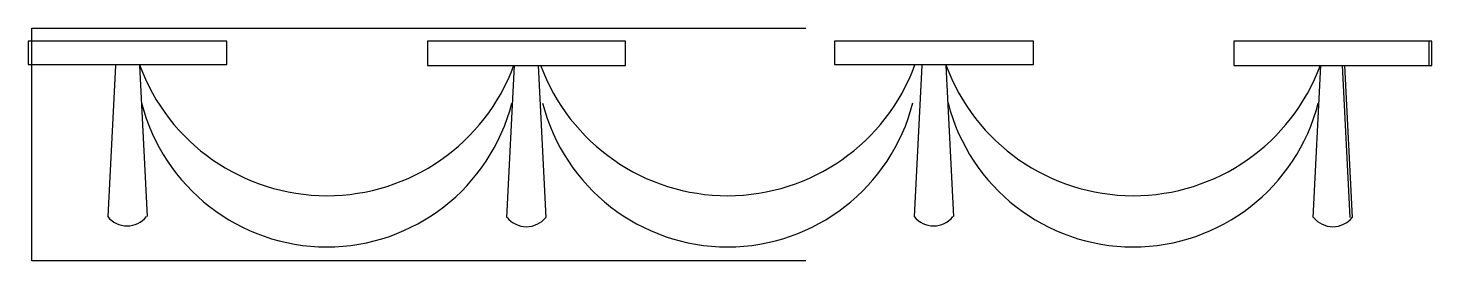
# Model space of a CAD drawing. Header units: metres. Extents: x 260.7 to 278.9, y 47.5 to 50.5.
import ezdxf

# ---------------------------------------------------------------- set-up
doc = ezdxf.new("R2010")
doc.units = ezdxf.units.M

msp = doc.modelspace()

# ---------------------------------------------------------------- linework, layer by layer
for p, q in [((260.78, 47.52), (260.78, 50.52)), ((260.78, 50.52), (270.78, 50.52)), ((263.3, 50.35), (260.73, 50.35)), ((260.73, 50.35), (260.73, 50.05)), ((263.3, 50.05), (263.3, 50.35)), ((265.89, 50.35), (265.89, 50.04)), ((268.45, 50.35), (265.89, 50.35)), ((268.45, 50.04), (268.45, 50.35)), ((271.15, 50.35), (271.15, 50.05)), ((273.72, 50.35), (271.15, 50.35)), ((273.72, 50.05), (273.72, 50.35)), ((276.31, 50.35), (276.31, 50.04)), ((278.87, 50.35), (276.31, 50.35)), ((278.83, 50.35), (278.83, 50.04)), ((278.87, 50.04), (278.87, 50.35)), ((260.73, 50.05), (263.3, 50.05)), ((261.86, 50.04), (261.76, 48.09)), ((262.17, 50.04), (262.27, 48.09)), ((265.89, 50.04), (268.45, 50.04)), ((267.01, 50.04), (266.91, 48.08)), ((267.32, 50.04), (267.42, 48.08)), ((271.15, 50.05), (273.72, 50.05)), ((272.28, 50.04), (272.18, 48.09)), ((272.59, 50.04), (272.69, 48.09)), ((276.31, 50.04), (278.87, 50.04)), ((277.43, 50.04), (277.33, 48.08)), ((277.71, 50.04), (277.81, 48.08)), ((277.74, 50.04), (277.84, 48.08)), ((270.78, 47.52), (260.78, 47.52))]:
    msp.add_line(p, q)
for centre, radius, start, end in [((264.59, 50.94), 2.58, 200.27, 339.63), ((269.77, 50.94), 2.58, 200.37, 339.73), ((275.01, 50.94), 2.58, 200.27, 339.63), ((264.59, 50.17), 2.47, 194.38, 345.56), ((269.77, 50.17), 2.47, 194.44, 345.62), ((275.01, 50.17), 2.47, 194.38, 345.56), ((262.01, 48.29), 0.32, 218.64, 321.36), ((267.17, 48.28), 0.32, 218.64, 321.36), ((272.43, 48.29), 0.32, 218.64, 321.36), ((277.59, 48.28), 0.32, 218.64, 321.36)]:
    msp.add_arc(centre, radius, start, end)

doc.saveas('drawing.dxf')
